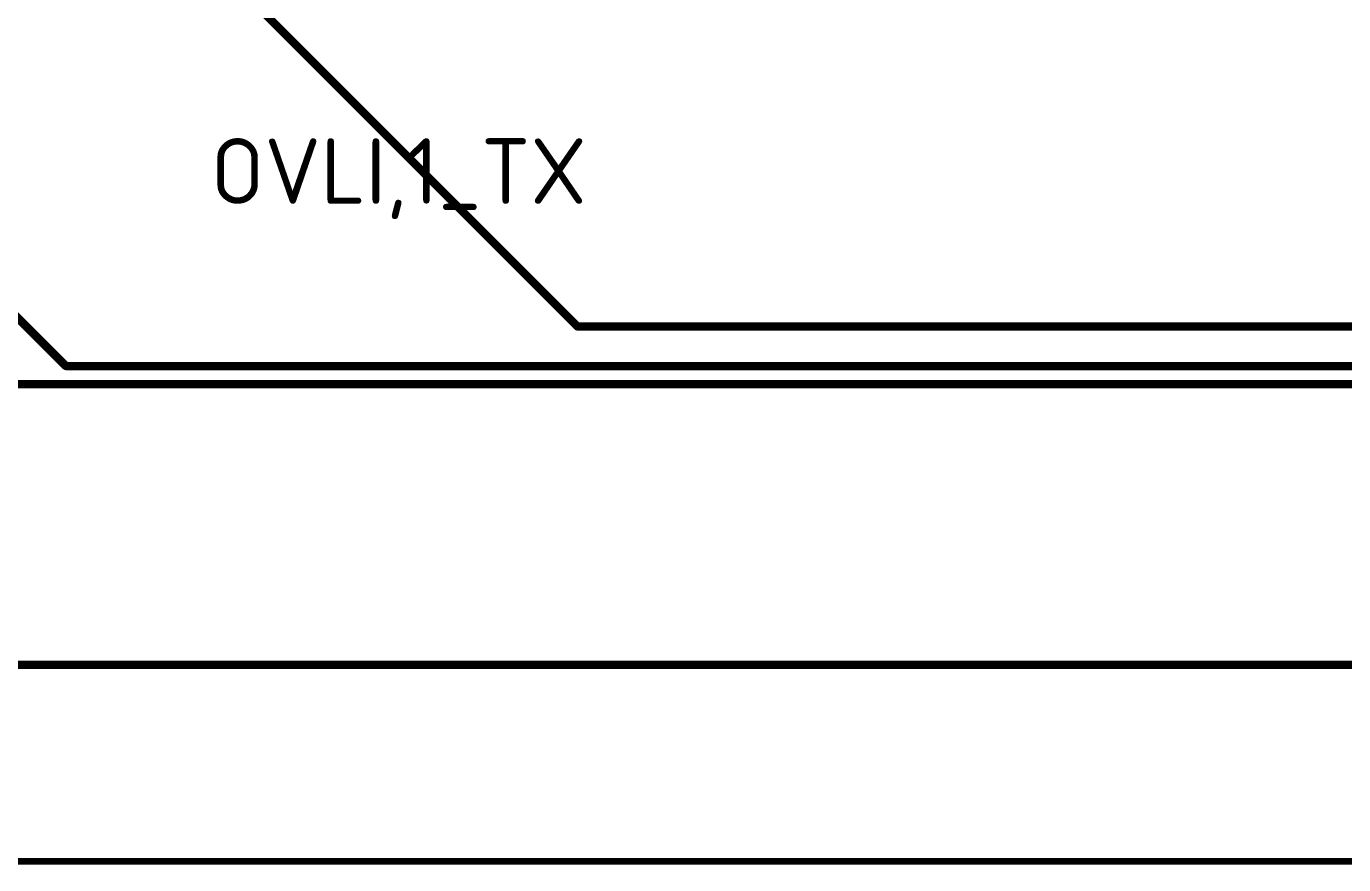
# Model space of a CAD drawing. Header units: inches. Extents: x 0 to 220, y 0 to 79.
# Drawn here: x 80.47 to 120.69, y -0.1 to 25.49 of the extents above; entities that cross this region are included whole.
import ezdxf

# ---------------------------------------------------------------- set-up
doc = ezdxf.new("R2010")
doc.units = ezdxf.units.IN
for name, color, linetype in [('Mechanical 1- Top Assy', 6, 'Continuous'), ('Top Layer- Top', 1, 'Continuous'), ('Top Overlay- Top Silk', 2, 'Continuous')]:
    doc.layers.add(name, color=color, linetype=linetype)
doc.styles.add('GOST type B', font='', dxfattribs={"height": 0.2})
doc.styles.get('GOST type B').set_extended_font_data('GOST type B')

msp = doc.modelspace()

# ---------------------------------------------------------------- linework, layer by layer
at = {"layer": 'Mechanical 1- Top Assy'}
msp.add_lwpolyline([(0, -1.27e-05, 0.1999996, 0.1999996, 0), (219.99999942, -1.27e-05, 0.1999996, 0.1999996, 0)], format="xyseb", dxfattribs=at)
at = {"layer": 'Top Layer- Top'}
for points in [[(84.80000057999999, 28.82498934, 0.254, 0.254, 0), (97.29340205999999, 16.33158786, 0.254, 0.254, 0)], [(72.39999998, 24.3999893, 0.254, 0.254, 0), (81.6768623, 15.12312698, 0.254, 0.254, 0)], [(97.29340205999999, 16.33158786, 0.254, 0.254, 0), (165.96839806, 16.33158786, 0.254, 0.254, 0)], [(81.6768623, 15.12312698, 0.254, 0.254, 0), (165.1768604, 15.12312698, 0.254, 0.254, 0)], [(63.17821755999999, 14.56912758, 0.254, 0.254, 0), (163.73086126, 14.56912758, 0.254, 0.254, 0)], [(51.09166312, 5.999988, 0.254, 0.254, 0), (170.2433095, 5.999988, 0.254, 0.254, 0)]]:
    msp.add_lwpolyline(points, format="xyseb", dxfattribs=at)
for points in [[(97.22990206, 16.33158786, 0.127, 0.127, 1), (97.35690206, 16.33158786, 0.127, 0.127, 1)], [(97.22990206, 16.33158786, 0.127, 0.127, 1), (97.35690206, 16.33158786, 0.127, 0.127, 1)], [(81.6133623, 15.12312698, 0.127, 0.127, 1), (81.7403623, 15.12312698, 0.127, 0.127, 1)], [(81.6133623, 15.12312698, 0.127, 0.127, 1), (81.7403623, 15.12312698, 0.127, 0.127, 1)]]:
    msp.add_lwpolyline(points, format="xyseb", close=True, dxfattribs=at)

# ---------------------------------------------------------------- texts
at = {"layer": 'Top Overlay- Top Silk', "style": 'GOST type B'}
msp.add_text('OVLI,1_TX', height=2.00000108, dxfattribs=at).set_placement((86.10000052, 20.07588822))

doc.saveas('drawing.dxf')
